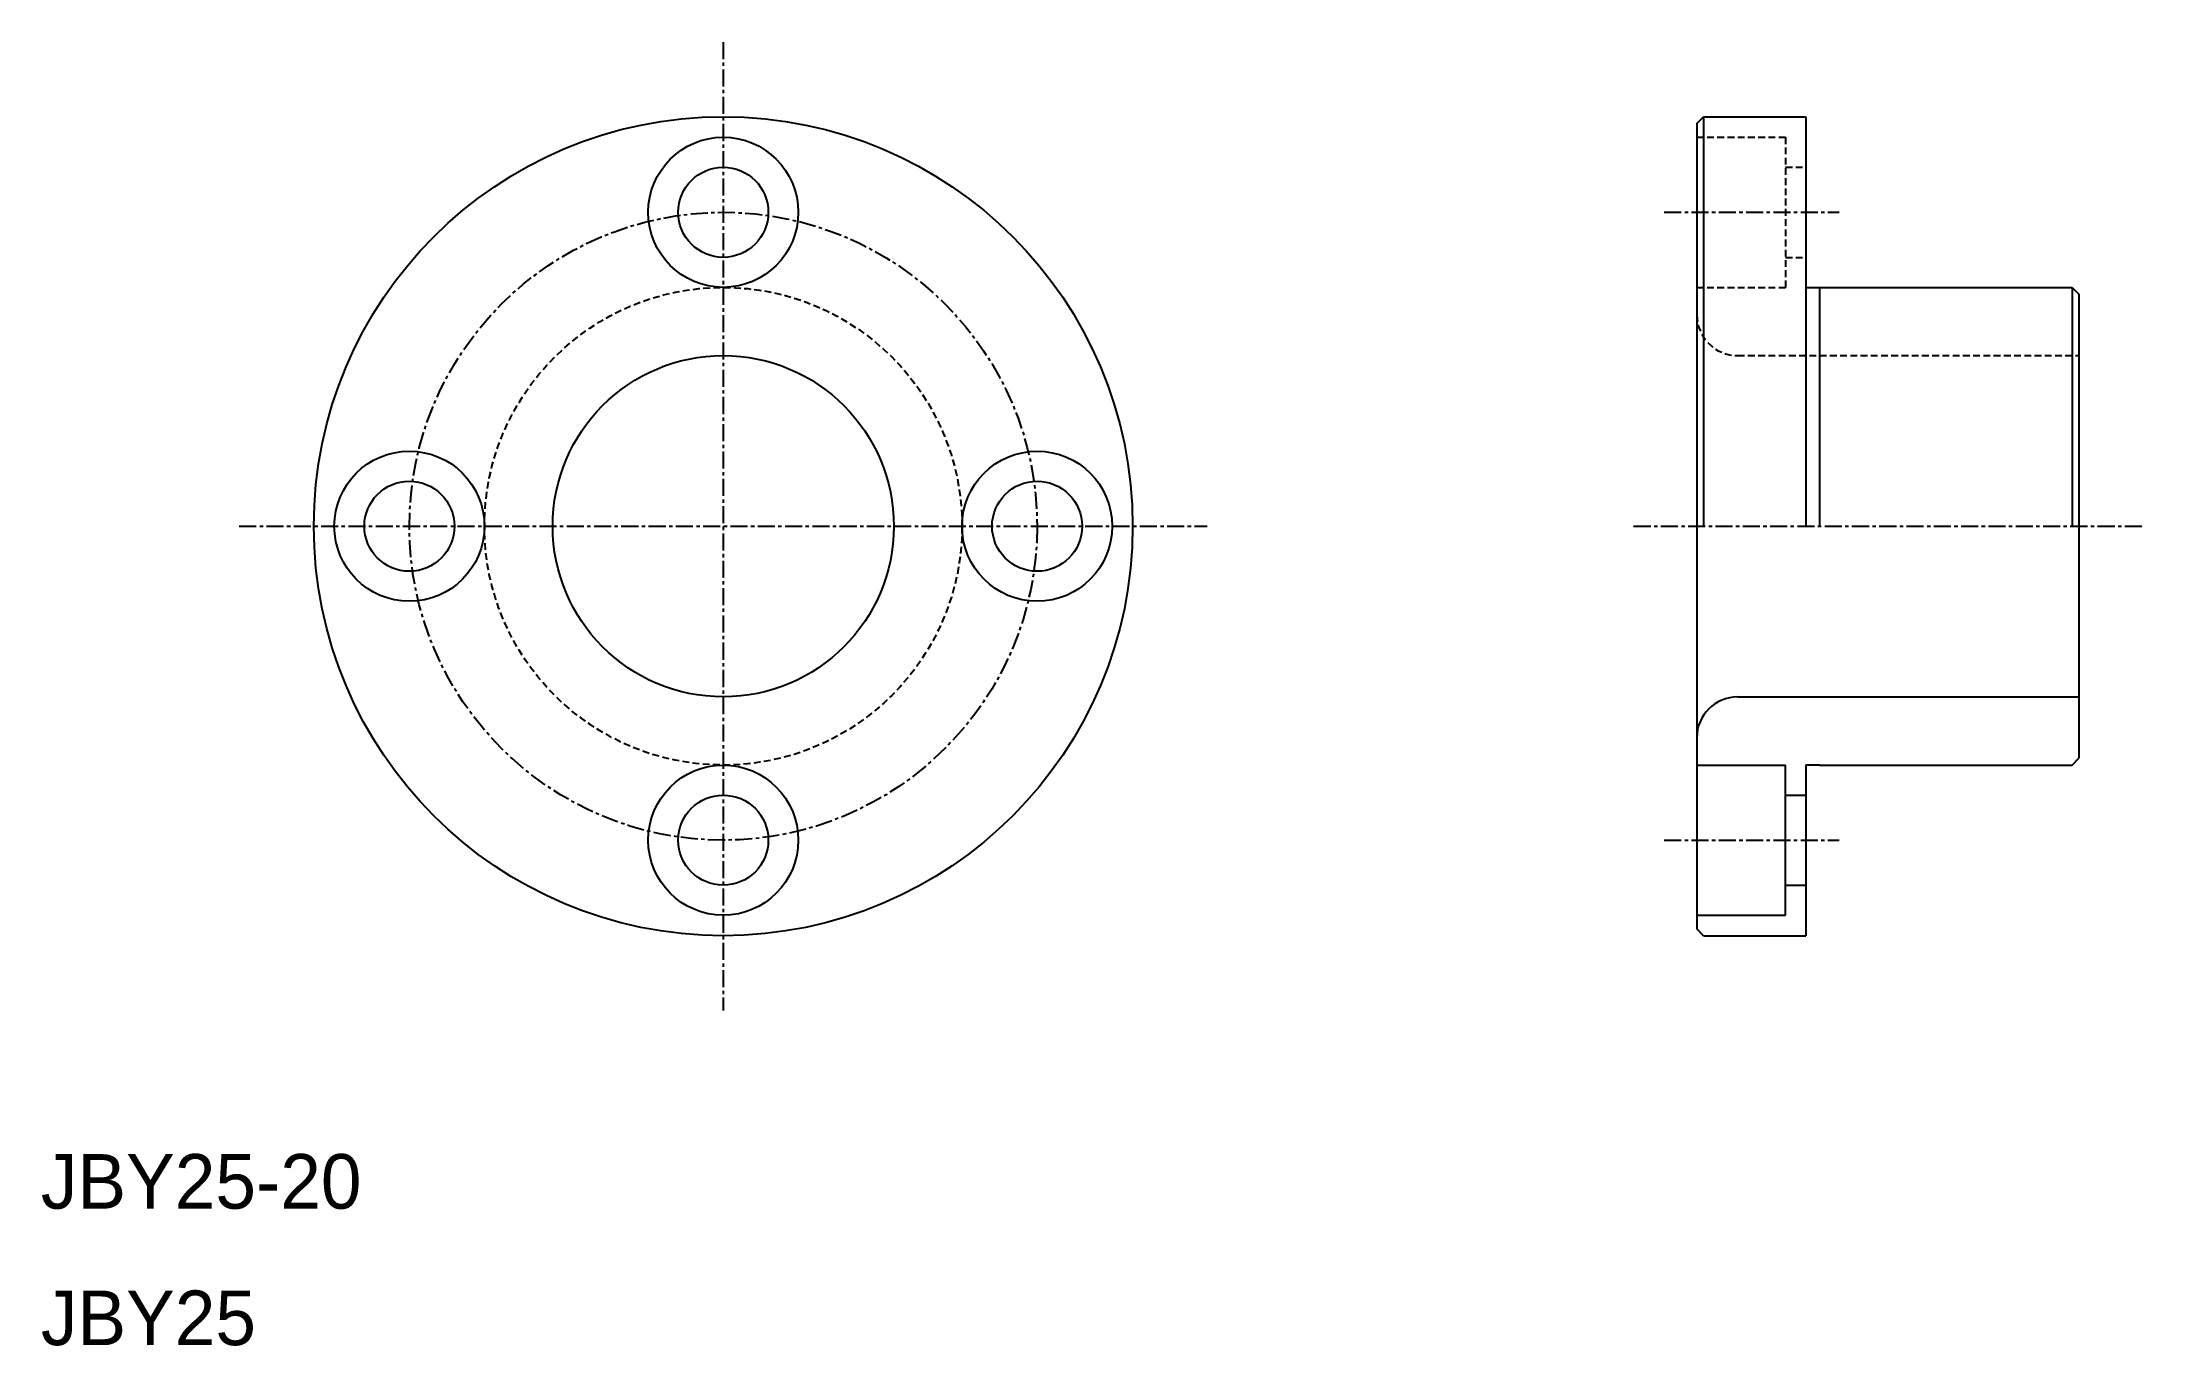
# Model space of a CAD drawing. Extents: x 10 to 164, y 10 to 105.
import ezdxf

# ---------------------------------------------------------------- set-up
doc = ezdxf.new("R2010")
doc.units = 0
doc.linetypes.add('CENTER', pattern=[2, 1.25, -0.25, 0.25, -0.25])
doc.linetypes.add('DASHED', pattern=[0.75, 0.5, -0.25])
doc.layers.get('0').update_dxf_attribs({"linetype": 'CONTINUOUS'})
doc.layers.add('CENTER', color=1, linetype='CENTER')

msp = doc.modelspace()

# ---------------------------------------------------------------- linework, layer by layer
at = {"color": 7, "linetype": 'CONTINUOUS'}
for p, q in [((131.34, 99.5), (131.84, 100)), ((131.34, 99.5), (131.34, 40.5)), ((131.84, 100), (139.34, 100)), ((131.84, 100), (131.84, 70)), ((133.71, 100), (133.71, 100)), ((135.59, 100), (135.59, 100)), ((139.34, 100), (139.34, 70)), ((139.34, 87.48), (140.34, 87.48)), ((140.34, 87.5), (140.34, 70)), ((140.34, 87.5), (158.84, 87.5)), ((158.84, 87.5), (158.84, 70)), ((158.84, 87.5), (159.34, 87)), ((159.34, 87), (159.34, 53)), ((134.34, 57.5), (159.34, 57.5)), ((131.34, 52.5), (137.84, 52.5)), ((137.84, 41.5), (137.84, 52.5)), ((139.34, 52.52), (139.34, 40)), ((139.34, 52.52), (140.34, 52.52)), ((140.34, 52.52), (140.34, 52.5)), ((140.34, 52.5), (158.84, 52.5)), ((158.84, 52.5), (159.34, 53)), ((137.84, 50.3), (139.34, 50.3)), ((137.84, 43.7), (139.34, 43.7)), ((131.34, 41.5), (137.84, 41.5)), ((131.84, 40), (131.34, 40.5)), ((131.84, 40), (139.34, 40))]:
    msp.add_line(p, q, dxfattribs=at)
at = {"color": 3, "linetype": 'DASHED'}
for p, q in [((131.34, 98.5), (137.84, 98.5)), ((137.84, 98.5), (137.84, 87.5)), ((137.84, 96.3), (139.34, 96.3)), ((137.84, 89.7), (139.34, 89.7)), ((131.34, 87.5), (137.84, 87.5)), ((134.34, 82.5), (159.34, 82.5))]:
    msp.add_line(p, q, dxfattribs=at)
at = {"color": 7, "linetype": 'CONTINUOUS'}
for centre, radius in [((60, 70), 30), ((60, 93), 5.5), ((60, 93), 3.3), ((60, 70), 12.5), ((37, 70), 5.5), ((83, 70), 5.5), ((37, 70), 3.3), ((83, 70), 3.3), ((60, 47), 5.5), ((60, 47), 3.3)]:
    msp.add_circle(centre, radius, dxfattribs=at)
at = {"color": 3, "linetype": 'DASHED'}
msp.add_circle((60, 70), 17.5, dxfattribs=at)
msp.add_arc((134.34, 85.5), 3, 180, 270, dxfattribs=at)
at = {"color": 7, "linetype": 'CONTINUOUS'}
msp.add_arc((134.34, 54.5), 3, 90, 180, dxfattribs=at)
at = {"layer": 'CENTER', "color": 1, "linetype": 'CENTER'}
for p, q in [((60, 105.47), (60, 34.53)), ((128.95, 93), (141.78, 93)), ((24.53, 70), (95.47, 70)), ((126.71, 70), (164.18, 70)), ((128.95, 47), (141.78, 47))]:
    msp.add_line(p, q, dxfattribs=at)
msp.add_circle((60, 70), 23, dxfattribs=at)

# ---------------------------------------------------------------- texts
at = {"color": 7, "linetype": 'CONTINUOUS'}
for s, p in [('JBY25-20', (10, 20)), ('JBY25', (10, 10))]:
    msp.add_text(s, height=4, dxfattribs=at).set_placement(p)

doc.saveas('drawing.dxf')
